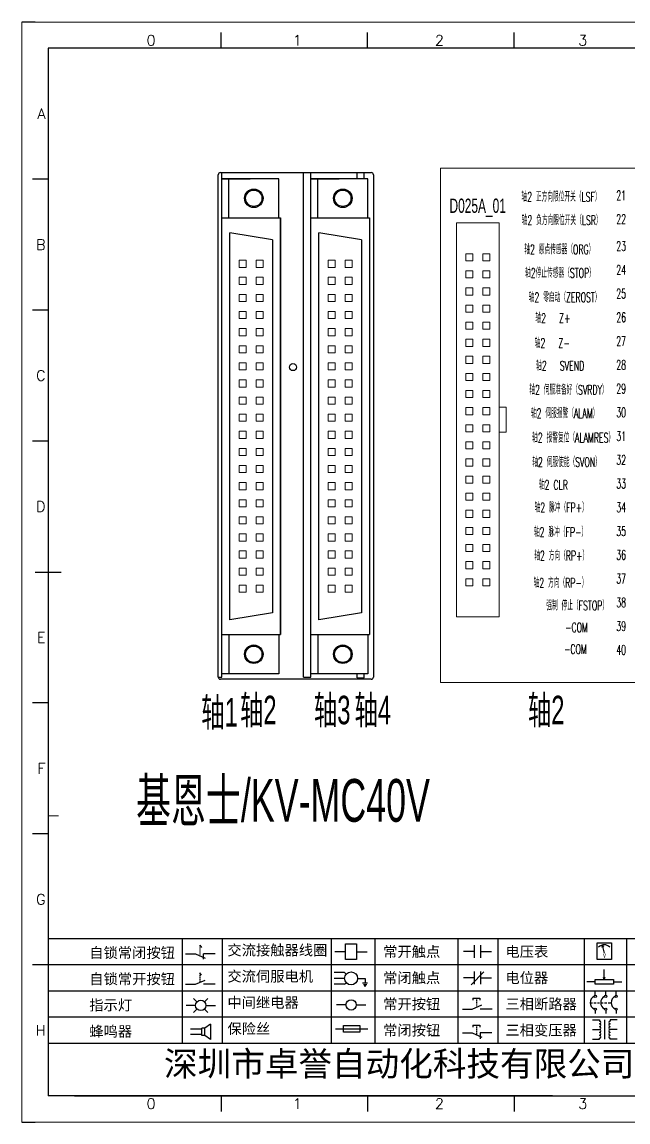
# Model space of a CAD drawing. Header units: millimetres. Extents: x 17734 to 28845, y 9358 to 11073.
# Drawn here: x 23331.7 to 23459.4, y 10083.5 to 10315 of the extents above; entities that cross this region are included whole.
import ezdxf
from ezdxf.enums import TextEntityAlignment as Align

# ---------------------------------------------------------------- set-up
doc = ezdxf.new("R2010")
doc.units = ezdxf.units.MM
doc.layers.add('1', color=3, linetype='Continuous', lineweight=20)
doc.layers.add('Dimension', color=3, linetype='Continuous', lineweight=13)
doc.layers.add('AE_BOR', color=1, linetype='Continuous')
doc.layers.add('Z_OM_GAIKEI', color=7, linetype='Continuous')
doc.styles.get("Standard").update_dxf_attribs({"font": ''})
doc.styles.add('WD', font='romans.shx', dxfattribs={"bigfont": 'gbcbig.shx'})
doc.styles.add('样式 8', font='arial.ttf')
doc.styles.add('汉字', font='')
doc.styles.get('Standard').set_extended_font_data('SimSun')
doc.styles.get('汉字').set_extended_font_data('新宋体')

# ---------------------------------------------------------------- blocks, each defined once
blk = doc.blocks.new('*U8')
at = {"linetype": 'ByBlock'}
for p, q in [((-1909.23, -780.45), (-1909.23, -780.67)), ((-1909.23, -780.45), (-1908.92, -780.84)), ((-1909.23, -780.84), (-1909.23, -781.05)), ((-1911.92, -782.07), (-1910.06, -782.07)), ((-1910.06, -782.07), (-1908.18, -782.88)), ((-1909.23, -781.23), (-1909.23, -781.44)), ((-1909.23, -781.61), (-1909.23, -781.83)), ((-1909.23, -782), (-1909.23, -782.21)), ((-1909.23, -782.38), (-1909.23, -782.43)), ((-1908.52, -783.07), (-1908.52, -782.07)), ((-1906.25, -782.07), (-1908.52, -782.07))]:
    blk.add_line(p, q, dxfattribs=at)
blk = doc.blocks.new('*U11')
at = {"linetype": 'ByBlock'}
for p, q in [((-1908.88, -791.17), (-1909.23, -790.71)), ((-1909.23, -790.71), (-1909.23, -790.92)), ((-1909.23, -791.09), (-1909.23, -791.31)), ((-1909.23, -791.48), (-1909.23, -791.69)), ((-1911.92, -792.89), (-1910.06, -792.89)), ((-1910.06, -792.89), (-1908.18, -792.08)), ((-1909.23, -791.86), (-1909.23, -792.08)), ((-1909.23, -792.25), (-1909.23, -792.47)), ((-1906.25, -792.89), (-1908.52, -792.89))]:
    blk.add_line(p, q, dxfattribs=at)
blk = doc.blocks.new('蜂鸣器')
at = {"linetype": 'ByBlock'}
for p, q in [((-1907.17, -795.53), (-1908.25, -796.26)), ((-1907.17, -795.53), (-1907.17, -798.41)), ((-1908.8, -796.48), (-1911.01, -796.48)), ((-1908.8, -797.46), (-1911.01, -797.46)), ((-1908.25, -796.26), (-1908.8, -796.26)), ((-1908.8, -797.68), (-1908.8, -796.26)), ((-1908.25, -797.68), (-1908.8, -797.68)), ((-1908.25, -797.68), (-1908.25, -796.26)), ((-1907.17, -798.41), (-1908.25, -797.68))]:
    blk.add_line(p, q, dxfattribs=at)
blk = doc.blocks.new('指示灯')
at = {"linetype": 'ByBlock'}
for p, q in [((-1854.25, -776.92), (-1856.06, -776.92)), ((-1854.62, -775.59), (-1853.97, -776.23)), ((-1851.9, -775.59), (-1852.54, -776.23)), ((-1852.26, -776.92), (-1850.45, -776.92)), ((-1854.62, -778.25), (-1853.97, -777.61)), ((-1851.9, -778.25), (-1852.54, -777.61))]:
    blk.add_line(p, q, dxfattribs=at)
blk.add_circle((-1853.26, -776.92), 0.992, dxfattribs=at)
blk = doc.blocks.new('交流接触器线圈')
at = {"linetype": 'ByBlock'}
for p, q in [((-1880.82, -781.77), (-1882.87, -781.77)), ((-1878.72, -781.77), (-1876.67, -781.77))]:
    blk.add_line(p, q, dxfattribs=at)
blk.add_lwpolyline([(-1880.82, -780.28), (-1878.72, -780.28), (-1878.72, -783.26), (-1880.82, -783.26)], close=True, dxfattribs=at)
blk = doc.blocks.new('交流伺服电机')
at = {"linetype": 'ByBlock'}
for p, q in [((-1880.97, -785.75), (-1882.94, -785.75)), ((-1880.97, -786.85), (-1882.94, -786.85)), ((-1880.97, -785.75), (-1880.65, -786.03)), ((-1878.49, -786.85), (-1877.07, -786.85)), ((-1877.07, -786.85), (-1877.07, -787.72)), ((-1880.97, -787.94), (-1882.94, -787.94)), ((-1880.97, -787.94), (-1880.65, -787.67)), ((-1877.54, -787.72), (-1876.59, -787.72)), ((-1877.38, -788.01), (-1876.75, -788.01)), ((-1877.23, -788.29), (-1876.9, -788.29))]:
    blk.add_line(p, q, dxfattribs=at)
blk.add_circle((-1879.73, -786.85), 1.24, dxfattribs=at)
blk = doc.blocks.new('中间继电器')
at = {"linetype": 'ByBlock'}
for p, q in [((-1880.72, -791.92), (-1882.54, -791.92)), ((-1878.74, -791.92), (-1876.92, -791.92))]:
    blk.add_line(p, q, dxfattribs=at)
blk.add_circle((-1879.73, -791.92), 0.992, dxfattribs=at)
blk = doc.blocks.new('保险丝')
at = {"linetype": 'ByBlock'}
blk.add_line((-1882.72, -796.49), (-1876.55, -796.49), dxfattribs=at)
blk.add_lwpolyline([(-1881.2, -795.86), (-1878.06, -795.86), (-1878.06, -797.12), (-1881.2, -797.12)], close=True, dxfattribs=at)
blk = doc.blocks.new('常开按钮')
at = {"linetype": 'ByBlock'}
for p, q in [((-1910.06, -787.73), (-1908.18, -786.93)), ((-1909.9, -785.68), (-1908.56, -785.68)), ((-1909.9, -785.68), (-1909.9, -786.07)), ((-1909.23, -785.68), (-1909.23, -785.89)), ((-1909.23, -786.06), (-1909.23, -786.28)), ((-1909.23, -786.45), (-1909.23, -786.67)), ((-1909.23, -786.84), (-1909.23, -787.05)), ((-1909.23, -787.22), (-1909.23, -787.38)), ((-1908.56, -785.68), (-1908.56, -786.07)), ((-1911.92, -787.73), (-1910.06, -787.73)), ((-1906.25, -787.73), (-1908.52, -787.73))]:
    blk.add_line(p, q, dxfattribs=at)
blk = doc.blocks.new('常开触点')
at = {"linetype": 'ByBlock'}
for p, q in [((-1853.82, -782.99), (-1853.82, -780.56)), ((-1852.6, -782.99), (-1852.6, -780.56)), ((-1853.82, -781.77), (-1855.88, -781.77)), ((-1852.6, -781.77), (-1850.55, -781.77))]:
    blk.add_line(p, q, dxfattribs=at)
blk = doc.blocks.new('常闭触点')
at = {"linetype": 'ByBlock'}
for p, q in [((-1853.82, -786.77), (-1855.88, -786.77)), ((-1852.01, -785.66), (-1854.43, -788.1)), ((-1853.82, -787.99), (-1853.82, -785.56)), ((-1852.6, -787.99), (-1852.6, -785.56)), ((-1852.6, -786.77), (-1850.55, -786.77))]:
    blk.add_line(p, q, dxfattribs=at)
blk = doc.blocks.new('常闭按钮')
at = {"linetype": 'ByBlock'}
for p, q in [((-1854.11, -790.83), (-1852.77, -790.83)), ((-1854.11, -790.83), (-1854.11, -791.22)), ((-1853.44, -790.83), (-1853.44, -791.04)), ((-1853.44, -791.21), (-1853.44, -791.43)), ((-1853.44, -791.6), (-1853.44, -791.82)), ((-1852.77, -790.83), (-1852.77, -791.22)), ((-1856.13, -792.28), (-1854.28, -792.28)), ((-1854.28, -792.28), (-1852.4, -793.09)), ((-1853.44, -791.99), (-1853.44, -792.2)), ((-1853.44, -792.37), (-1853.44, -792.53)), ((-1850.47, -792.28), (-1852.73, -792.28)), ((-1852.73, -792.28), (-1852.73, -793.43))]:
    blk.add_line(p, q, dxfattribs=at)
blk = doc.blocks.new('电压表')
at = {"linetype": 'ByBlock'}
for p, q in [((-1814.84, -780.75), (-1814.91, -781.13)), ((-1814.6, -781.05), (-1814.91, -781.13)), ((-1814.84, -780.75), (-1814.46, -782.26)), ((-1814.84, -780.75), (-1814.6, -781.05))]:
    blk.add_line(p, q, dxfattribs=at)
blk.add_lwpolyline([(-1815.84, -780.34), (-1813.07, -780.34), (-1813.07, -783.49), (-1815.84, -783.49)], close=True, dxfattribs=at)
blk.add_arc((-1814.46, -782.26), 1.56, 46.8313, 133.1687, dxfattribs=at)
at = {"linetype": 'ByBlock', "insert": (-1814.7, -782.39), "char_height": 0.75, "width": 0.6768, "attachment_point": 1}
blk.add_mtext('V', dxfattribs=at)
blk = doc.blocks.new('电位器')
at = {"linetype": 'ByBlock'}
for p, q in [((-1814.45, -787.3), (-1814.45, -785.39)), ((-1814.45, -787.3), (-1814.62, -786.96)), ((-1814.62, -786.96), (-1814.27, -786.96)), ((-1814.45, -787.3), (-1814.27, -786.96)), ((-1816.21, -787.75), (-1817.79, -787.75)), ((-1812.68, -787.75), (-1811.1, -787.75))]:
    blk.add_line(p, q, dxfattribs=at)
blk.add_lwpolyline([(-1816.21, -787.3), (-1812.68, -787.3), (-1812.68, -788.2), (-1816.21, -788.2)], close=True, dxfattribs=at)
blk = doc.blocks.new('三相断路器')
at = {"linetype": 'ByBlock'}
for p, q in [((-1816.17, -790.33), (-1816.17, -789.7)), ((-1814.17, -790.33), (-1814.17, -789.7)), ((-1812.18, -790.33), (-1812.18, -789.7)), ((-1817.14, -791.74), (-1816.72, -791.74)), ((-1816.45, -791.74), (-1816.03, -791.74)), ((-1816.17, -793.19), (-1816.17, -793.83)), ((-1815.76, -791.74), (-1815.34, -791.74)), ((-1815.07, -791.74), (-1814.65, -791.74)), ((-1814.38, -791.74), (-1813.96, -791.74)), ((-1814.17, -793.19), (-1814.17, -793.83)), ((-1813.69, -791.74), (-1813.27, -791.74)), ((-1812.18, -793.19), (-1812.18, -793.83))]:
    blk.add_line(p, q, dxfattribs=at)
for centre in [(-1816.17, -790.55), (-1814.17, -790.55), (-1812.18, -790.55), (-1816.17, -792.98), (-1814.17, -792.98), (-1812.18, -792.98)]:
    blk.add_circle(centre, 0.219, dxfattribs=at)
for centre in [(-1815.81, -791.74), (-1813.82, -791.74), (-1811.83, -791.74)]:
    blk.add_arc(centre, 1.32, 115.5791, 244.4209, dxfattribs=at)
blk = doc.blocks.new('三相变压器')
at = {"linetype": 'ByBlock'}
for p, q in [((-1816.69, -795.03), (-1815.37, -795.03)), ((-1815.37, -795.03), (-1815.37, -795.24)), ((-1814.34, -798.7), (-1814.34, -795.04)), ((-1812, -795.03), (-1813.32, -795.03)), ((-1813.32, -795.03), (-1813.32, -795.24)), ((-1816.69, -796.87), (-1815.37, -796.87)), ((-1812, -796.87), (-1813.32, -796.87)), ((-1816.69, -798.71), (-1815.37, -798.71)), ((-1815.37, -798.71), (-1815.37, -798.5)), ((-1813.32, -798.71), (-1813.32, -798.5)), ((-1812, -798.71), (-1813.32, -798.71))]:
    blk.add_line(p, q, dxfattribs=at)
for centre, start, end in [((-1815.37, -795.51), 270, 90), ((-1815.37, -796.06), 270, 90), ((-1813.32, -795.51), 90, 270), ((-1813.32, -796.06), 90, 270), ((-1815.37, -796.6), 270, 90), ((-1815.37, -797.14), 270, 90), ((-1815.37, -797.68), 270, 90), ((-1815.37, -798.23), 270, 90), ((-1813.32, -796.6), 90, 270), ((-1813.32, -797.14), 90, 270), ((-1813.32, -797.68), 90, 270), ((-1813.32, -798.23), 90, 270)]:
    blk.add_arc(centre, 0.271, start, end, dxfattribs=at)
blk = doc.blocks.new('电控横A4')
for p, q in [((292, -5), (5, -5)), ((5, -5), (5, -205)), ((10.03, -205), (289.53, -205))]:
    blk.add_line(p, q)
at = {"lineweight": 9, "ltscale": 0.1}
for p, q in [((5, -151.57), (7, -151.57)), ((101.34, -205), (130.8, -205))]:
    blk.add_line(p, q, dxfattribs=at)
at = {"linetype": 'ByBlock'}
for p, q in [((292, -175), (5, -175)), ((292, -180), (5, -180)), ((292, -185), (5, -185)), ((292, -190), (5, -190)), ((292, -195), (5, -195))]:
    blk.add_line(p, q, dxfattribs=at)
at = {"color": 0, "lineweight": -2}
for p, q in [((30.58, -175), (30.58, -195)), ((38.26, -175), (38.26, -195)), ((59.05, -175), (59.05, -195)), ((67.4, -175), (67.4, -195)), ((83.26, -175), (83.26, -195)), ((90.91, -175), (90.91, -195)), ((107.4, -175), (107.4, -195)), ((115.5, -175), (115.5, -195))]:
    blk.add_line(p, q, dxfattribs=at)
at = {"color": 0, "ltscale": 2}
blk.add_line((101.34, -205), (5, -205), dxfattribs=at)
at = {"layer": 'AE_BOR', "lineweight": 30}
for p, q in [((2.53, 0), (0, 0)), ((0, -210), (2.53, -210))]:
    blk.add_line(p, q, dxfattribs=at)
at = {"layer": 'AE_BOR', "color": 1, "lineweight": 15}
for p, q in [((0, 0), (297, 0)), ((0, -210), (0, 0)), ((297, -210), (0, -210))]:
    blk.add_line(p, q, dxfattribs=at)
at = {"layer": 'AE_BOR'}
for p, q in [((38.03, -5), (38.03, -2)), ((66.03, -5), (66.03, -2)), ((94.03, -5), (94.03, -2)), ((5, -30), (2, -30)), ((5, -55), (2, -55)), ((5, -80), (2, -80)), ((5, -130), (2, -130)), ((5, -155), (2, -155)), ((5, -180), (2, -180)), ((38.03, -205), (38.03, -208)), ((66.03, -205), (66.03, -208)), ((94.03, -205), (94.03, -208))]:
    blk.add_line(p, q, dxfattribs=at)
at = {"layer": 'AE_BOR', "color": 2, "lineweight": 30}
blk.add_line((2.5, -105), (7.5, -105), dxfattribs=at)
at = {"linetype": 'ByBlock'}
for name, p in [('*U8', (1943.19, 604.18)), ('交流接触器线圈', (1942.62, 604.27)), ('常开触点', (1940.27, 604.3)), ('电压表', (1925.71, 604.52)), ('*U11', (1943.19, 609.18)), ('交流伺服电机', (1942.62, 604.27)), ('常闭触点', (1940.27, 604.3)), ('电位器', (1925.71, 604.52)), ('指示灯', (1887.41, 589.18)), ('中间继电器', (1942.62, 604.27)), ('常开按钮', (1996.06, 599.3)), ('三相断路器', (1925.71, 604.52)), ('三相变压器', (1925.71, 604.52)), ('蜂鸣器', (1943.19, 604.18)), ('保险丝', (1942.62, 604.27)), ('常闭按钮', (1940.27, 599.3))]:
    blk.add_blockref(name, p, dxfattribs=at)
at = {"char_height": 2, "attachment_point": 1, "style": '汉字'}
for s, insert in [('{\\fKaiTi_GB2312|b0|i0|c134|p49;自锁常闭按钮}', (12.86, -176.69)), ('{\\fKaiTi_GB2312|b0|i0|c134|p49;交流接触器线圈}', (39.25, -176.19)), ('{\\fKaiTi_GB2312|b0|i0|c134|p49;常开触点}', (69.01, -176.48)), ('{\\fKaiTi_GB2312|b0|i0|c134|p49;电压表}', (92.37, -176.47)), ('{\\fKaiTi_GB2312|b0|i0|c134|p49;自锁常开按钮}', (12.86, -181.69)), ('{\\fKaiTi_GB2312|b0|i0|c134|p49;交流伺服电机}', (39.25, -181.19)), ('{\\fKaiTi_GB2312|b0|i0|c134|p49;常闭触点}', (69.01, -181.48)), ('{\\fKaiTi_GB2312|b0|i0|c134|p49;电位器}', (92.37, -181.47)), ('{\\fKaiTi_GB2312|b0|i0|c134|p49;指示灯}', (12.86, -186.69)), ('{\\fKaiTi_GB2312|b0|i0|c134|p49;中间继电器}', (39.25, -186.19)), ('{\\fKaiTi_GB2312|b0|i0|c134|p49;常开按钮}', (69.01, -186.48)), ('{\\fKaiTi_GB2312|b0|i0|c134|p49;三相断路器}', (92.37, -186.47)), ('{\\fKaiTi_GB2312|b0|i0|c134|p49;保险丝}', (39.25, -191.19)), ('{\\fKaiTi_GB2312|b0|i0|c134|p49;蜂鸣器}', (12.86, -191.69)), ('{\\fKaiTi_GB2312|b0|i0|c134|p49;常闭按钮}', (69.01, -191.48)), ('{\\fKaiTi_GB2312|b0|i0|c134|p49;三相变压器}', (92.37, -191.47))]:
    blk.add_mtext(s, dxfattribs=dict(at, insert=insert))
at = {"color": 0, "lineweight": -2, "insert": (27.14, -196.53), "char_height": 4.7064, "width": 96.1138, "attachment_point": 1}
blk.add_mtext('深圳市卓誉自动化科技有限公司', dxfattribs=at)
at = {"layer": 'AE_BOR', "style": 'WD'}
for s, p in [('0', (24.67, -4.5)), ('1', (52.6, -4.5)), ('2', (79.75, -4.5)), ('3', (107.15, -4.5)), ('0', (24.67, -207.5)), ('1', (52.6, -207.5)), ('2', (79.75, -207.5)), ('3', (107.15, -207.5))]:
    blk.add_text(s, height=2, dxfattribs=at).set_placement(p, align=Align.CENTER)
for s, p in [('A', (4.5, -17.5)), ('B', (4.5, -42.5)), ('C', (4.5, -67.5)), ('D', (4.5, -92.5)), ('E', (4.5, -117.5)), ('F', (4.5, -142.5)), ('G', (4.5, -167.5)), ('H', (4.5, -192.5))]:
    blk.add_text(s, height=2, dxfattribs=at).set_placement(p, align=Align.MIDDLE_RIGHT)

msp = doc.modelspace()

# ---------------------------------------------------------------- linework, layer by layer
at = {"lineweight": 0}
for points in [[(23423.235, 10189.809), (23423.235, 10272.759), (23432.235, 10272.759), (23432.235, 10189.809)], [(23426.685, 10264.734), (23425.185, 10264.734), (23425.185, 10266.234), (23426.685, 10266.234)], [(23430.285, 10264.734), (23428.785, 10264.734), (23428.785, 10266.234), (23430.285, 10266.234)], [(23377.438, 10264.863), (23378.938, 10264.863), (23378.938, 10263.363), (23377.438, 10263.363)], [(23381.038, 10264.863), (23382.538, 10264.863), (23382.538, 10263.363), (23381.038, 10263.363)], [(23396.188, 10264.863), (23397.688, 10264.863), (23397.688, 10263.363), (23396.188, 10263.363)], [(23399.788, 10264.863), (23401.288, 10264.863), (23401.288, 10263.363), (23399.788, 10263.363)], [(23377.438, 10261.263), (23378.938, 10261.263), (23378.938, 10259.763), (23377.438, 10259.763)], [(23381.038, 10261.263), (23382.538, 10261.263), (23382.538, 10259.763), (23381.038, 10259.763)], [(23396.188, 10261.263), (23397.688, 10261.263), (23397.688, 10259.763), (23396.188, 10259.763)], [(23399.788, 10261.263), (23401.288, 10261.263), (23401.288, 10259.763), (23399.788, 10259.763)], [(23426.685, 10261.134), (23425.185, 10261.134), (23425.185, 10262.634), (23426.685, 10262.634)], [(23430.285, 10261.134), (23428.785, 10261.134), (23428.785, 10262.634), (23430.285, 10262.634)], [(23426.685, 10257.534), (23425.185, 10257.534), (23425.185, 10259.034), (23426.685, 10259.034)], [(23430.285, 10257.534), (23428.785, 10257.534), (23428.785, 10259.034), (23430.285, 10259.034)], [(23377.438, 10257.663), (23378.938, 10257.663), (23378.938, 10256.163), (23377.438, 10256.163)], [(23381.038, 10257.663), (23382.538, 10257.663), (23382.538, 10256.163), (23381.038, 10256.163)], [(23396.188, 10257.663), (23397.688, 10257.663), (23397.688, 10256.163), (23396.188, 10256.163)], [(23399.788, 10257.663), (23401.288, 10257.663), (23401.288, 10256.163), (23399.788, 10256.163)], [(23426.685, 10253.934), (23425.185, 10253.934), (23425.185, 10255.434), (23426.685, 10255.434)], [(23430.285, 10253.934), (23428.785, 10253.934), (23428.785, 10255.434), (23430.285, 10255.434)], [(23377.438, 10254.063), (23378.938, 10254.063), (23378.938, 10252.563), (23377.438, 10252.563)], [(23381.038, 10254.063), (23382.538, 10254.063), (23382.538, 10252.563), (23381.038, 10252.563)], [(23396.188, 10254.063), (23397.688, 10254.063), (23397.688, 10252.563), (23396.188, 10252.563)], [(23399.788, 10254.063), (23401.288, 10254.063), (23401.288, 10252.563), (23399.788, 10252.563)], [(23377.438, 10250.463), (23378.938, 10250.463), (23378.938, 10248.963), (23377.438, 10248.963)], [(23381.038, 10250.463), (23382.538, 10250.463), (23382.538, 10248.963), (23381.038, 10248.963)], [(23396.188, 10250.463), (23397.688, 10250.463), (23397.688, 10248.963), (23396.188, 10248.963)], [(23399.788, 10250.463), (23401.288, 10250.463), (23401.288, 10248.963), (23399.788, 10248.963)], [(23426.685, 10250.334), (23425.185, 10250.334), (23425.185, 10251.834), (23426.685, 10251.834)], [(23430.285, 10250.334), (23428.785, 10250.334), (23428.785, 10251.834), (23430.285, 10251.834)], [(23426.685, 10246.734), (23425.185, 10246.734), (23425.185, 10248.234), (23426.685, 10248.234)], [(23430.285, 10246.734), (23428.785, 10246.734), (23428.785, 10248.234), (23430.285, 10248.234)], [(23377.438, 10246.863), (23378.938, 10246.863), (23378.938, 10245.363), (23377.438, 10245.363)], [(23381.038, 10246.863), (23382.538, 10246.863), (23382.538, 10245.363), (23381.038, 10245.363)], [(23396.188, 10246.863), (23397.688, 10246.863), (23397.688, 10245.363), (23396.188, 10245.363)], [(23399.788, 10246.863), (23401.288, 10246.863), (23401.288, 10245.363), (23399.788, 10245.363)], [(23377.438, 10243.263), (23378.938, 10243.263), (23378.938, 10241.763), (23377.438, 10241.763)], [(23381.038, 10243.263), (23382.538, 10243.263), (23382.538, 10241.763), (23381.038, 10241.763)], [(23396.188, 10243.263), (23397.688, 10243.263), (23397.688, 10241.763), (23396.188, 10241.763)], [(23399.788, 10243.263), (23401.288, 10243.263), (23401.288, 10241.763), (23399.788, 10241.763)], [(23426.685, 10243.134), (23425.185, 10243.134), (23425.185, 10244.634), (23426.685, 10244.634)], [(23430.285, 10243.134), (23428.785, 10243.134), (23428.785, 10244.634), (23430.285, 10244.634)], [(23426.685, 10239.534), (23425.185, 10239.534), (23425.185, 10241.034), (23426.685, 10241.034)], [(23430.285, 10239.534), (23428.785, 10239.534), (23428.785, 10241.034), (23430.285, 10241.034)], [(23377.438, 10239.663), (23378.938, 10239.663), (23378.938, 10238.163), (23377.438, 10238.163)], [(23381.038, 10239.663), (23382.538, 10239.663), (23382.538, 10238.163), (23381.038, 10238.163)], [(23396.188, 10239.663), (23397.688, 10239.663), (23397.688, 10238.163), (23396.188, 10238.163)], [(23399.788, 10239.663), (23401.288, 10239.663), (23401.288, 10238.163), (23399.788, 10238.163)], [(23377.438, 10236.063), (23378.938, 10236.063), (23378.938, 10234.563), (23377.438, 10234.563)], [(23381.038, 10236.063), (23382.538, 10236.063), (23382.538, 10234.563), (23381.038, 10234.563)], [(23396.188, 10236.063), (23397.688, 10236.063), (23397.688, 10234.563), (23396.188, 10234.563)], [(23399.788, 10236.063), (23401.288, 10236.063), (23401.288, 10234.563), (23399.788, 10234.563)], [(23426.685, 10235.934), (23425.185, 10235.934), (23425.185, 10237.434), (23426.685, 10237.434)], [(23430.285, 10235.934), (23428.785, 10235.934), (23428.785, 10237.434), (23430.285, 10237.434)], [(23426.685, 10232.334), (23425.185, 10232.334), (23425.185, 10233.834), (23426.685, 10233.834)], [(23430.285, 10232.334), (23428.785, 10232.334), (23428.785, 10233.834), (23430.285, 10233.834)], [(23433.735, 10228.659), (23432.235, 10228.659), (23432.235, 10233.909), (23433.735, 10233.909)], [(23377.438, 10232.463), (23378.938, 10232.463), (23378.938, 10230.963), (23377.438, 10230.963)], [(23381.038, 10232.463), (23382.538, 10232.463), (23382.538, 10230.963), (23381.038, 10230.963)], [(23396.188, 10232.463), (23397.688, 10232.463), (23397.688, 10230.963), (23396.188, 10230.963)], [(23399.788, 10232.463), (23401.288, 10232.463), (23401.288, 10230.963), (23399.788, 10230.963)], [(23377.438, 10228.863), (23378.938, 10228.863), (23378.938, 10227.363), (23377.438, 10227.363)], [(23381.038, 10228.863), (23382.538, 10228.863), (23382.538, 10227.363), (23381.038, 10227.363)], [(23396.188, 10228.863), (23397.688, 10228.863), (23397.688, 10227.363), (23396.188, 10227.363)], [(23399.788, 10228.863), (23401.288, 10228.863), (23401.288, 10227.363), (23399.788, 10227.363)], [(23426.685, 10228.734), (23425.185, 10228.734), (23425.185, 10230.234), (23426.685, 10230.234)], [(23430.285, 10228.734), (23428.785, 10228.734), (23428.785, 10230.234), (23430.285, 10230.234)], [(23426.685, 10225.134), (23425.185, 10225.134), (23425.185, 10226.634), (23426.685, 10226.634)], [(23430.285, 10225.134), (23428.785, 10225.134), (23428.785, 10226.634), (23430.285, 10226.634)], [(23377.438, 10225.263), (23378.938, 10225.263), (23378.938, 10223.763), (23377.438, 10223.763)], [(23381.038, 10225.263), (23382.538, 10225.263), (23382.538, 10223.763), (23381.038, 10223.763)], [(23396.188, 10225.263), (23397.688, 10225.263), (23397.688, 10223.763), (23396.188, 10223.763)], [(23399.788, 10225.263), (23401.288, 10225.263), (23401.288, 10223.763), (23399.788, 10223.763)], [(23426.685, 10221.534), (23425.185, 10221.534), (23425.185, 10223.034), (23426.685, 10223.034)], [(23430.285, 10221.534), (23428.785, 10221.534), (23428.785, 10223.034), (23430.285, 10223.034)], [(23377.438, 10221.663), (23378.938, 10221.663), (23378.938, 10220.163), (23377.438, 10220.163)], [(23381.038, 10221.663), (23382.538, 10221.663), (23382.538, 10220.163), (23381.038, 10220.163)], [(23396.188, 10221.663), (23397.688, 10221.663), (23397.688, 10220.163), (23396.188, 10220.163)], [(23399.788, 10221.663), (23401.288, 10221.663), (23401.288, 10220.163), (23399.788, 10220.163)], [(23377.438, 10218.063), (23378.938, 10218.063), (23378.938, 10216.563), (23377.438, 10216.563)], [(23381.038, 10218.063), (23382.538, 10218.063), (23382.538, 10216.563), (23381.038, 10216.563)], [(23396.188, 10218.063), (23397.688, 10218.063), (23397.688, 10216.563), (23396.188, 10216.563)], [(23399.788, 10218.063), (23401.288, 10218.063), (23401.288, 10216.563), (23399.788, 10216.563)], [(23426.685, 10217.934), (23425.185, 10217.934), (23425.185, 10219.434), (23426.685, 10219.434)], [(23430.285, 10217.934), (23428.785, 10217.934), (23428.785, 10219.434), (23430.285, 10219.434)], [(23426.685, 10214.334), (23425.185, 10214.334), (23425.185, 10215.834), (23426.685, 10215.834)], [(23430.285, 10214.334), (23428.785, 10214.334), (23428.785, 10215.834), (23430.285, 10215.834)], [(23377.438, 10214.463), (23378.938, 10214.463), (23378.938, 10212.963), (23377.438, 10212.963)], [(23381.038, 10214.463), (23382.538, 10214.463), (23382.538, 10212.963), (23381.038, 10212.963)], [(23396.188, 10214.463), (23397.688, 10214.463), (23397.688, 10212.963), (23396.188, 10212.963)], [(23399.788, 10214.463), (23401.288, 10214.463), (23401.288, 10212.963), (23399.788, 10212.963)], [(23377.438, 10210.863), (23378.938, 10210.863), (23378.938, 10209.363), (23377.438, 10209.363)], [(23381.038, 10210.863), (23382.538, 10210.863), (23382.538, 10209.363), (23381.038, 10209.363)], [(23396.188, 10210.863), (23397.688, 10210.863), (23397.688, 10209.363), (23396.188, 10209.363)], [(23399.788, 10210.863), (23401.288, 10210.863), (23401.288, 10209.363), (23399.788, 10209.363)], [(23426.685, 10210.734), (23425.185, 10210.734), (23425.185, 10212.234), (23426.685, 10212.234)], [(23430.285, 10210.734), (23428.785, 10210.734), (23428.785, 10212.234), (23430.285, 10212.234)], [(23426.685, 10207.134), (23425.185, 10207.134), (23425.185, 10208.634), (23426.685, 10208.634)], [(23430.285, 10207.134), (23428.785, 10207.134), (23428.785, 10208.634), (23430.285, 10208.634)], [(23377.438, 10207.263), (23378.938, 10207.263), (23378.938, 10205.763), (23377.438, 10205.763)], [(23381.038, 10207.263), (23382.538, 10207.263), (23382.538, 10205.763), (23381.038, 10205.763)], [(23396.188, 10207.263), (23397.688, 10207.263), (23397.688, 10205.763), (23396.188, 10205.763)], [(23399.788, 10207.263), (23401.288, 10207.263), (23401.288, 10205.763), (23399.788, 10205.763)], [(23377.438, 10203.663), (23378.938, 10203.663), (23378.938, 10202.163), (23377.438, 10202.163)], [(23381.038, 10203.663), (23382.538, 10203.663), (23382.538, 10202.163), (23381.038, 10202.163)], [(23396.188, 10203.663), (23397.688, 10203.663), (23397.688, 10202.163), (23396.188, 10202.163)], [(23399.788, 10203.663), (23401.288, 10203.663), (23401.288, 10202.163), (23399.788, 10202.163)], [(23426.685, 10203.534), (23425.185, 10203.534), (23425.185, 10205.034), (23426.685, 10205.034)], [(23430.285, 10203.534), (23428.785, 10203.534), (23428.785, 10205.034), (23430.285, 10205.034)], [(23426.685, 10199.934), (23425.185, 10199.934), (23425.185, 10201.434), (23426.685, 10201.434)], [(23430.285, 10199.934), (23428.785, 10199.934), (23428.785, 10201.434), (23430.285, 10201.434)], [(23377.438, 10200.063), (23378.938, 10200.063), (23378.938, 10198.563), (23377.438, 10198.563)], [(23381.038, 10200.063), (23382.538, 10200.063), (23382.538, 10198.563), (23381.038, 10198.563)], [(23396.188, 10200.063), (23397.688, 10200.063), (23397.688, 10198.563), (23396.188, 10198.563)], [(23399.788, 10200.063), (23401.288, 10200.063), (23401.288, 10198.563), (23399.788, 10198.563)], [(23377.438, 10196.463), (23378.938, 10196.463), (23378.938, 10194.963), (23377.438, 10194.963)], [(23381.038, 10196.463), (23382.538, 10196.463), (23382.538, 10194.963), (23381.038, 10194.963)], [(23396.188, 10196.463), (23397.688, 10196.463), (23397.688, 10194.963), (23396.188, 10194.963)], [(23399.788, 10196.463), (23401.288, 10196.463), (23401.288, 10194.963), (23399.788, 10194.963)], [(23426.685, 10196.334), (23425.185, 10196.334), (23425.185, 10197.834), (23426.685, 10197.834)], [(23430.285, 10196.334), (23428.785, 10196.334), (23428.785, 10197.834), (23430.285, 10197.834)]]:
    msp.add_lwpolyline(points, close=True, dxfattribs=at)
at = {"layer": '1', "color": 0, "linetype": 'Continuous', "lineweight": 13}
msp.add_lwpolyline([(23468.695, 10284.251), (23419.846, 10284.251), (23419.846, 10176.015), (23468.695, 10176.015)], close=True, dxfattribs=at)
at = {"layer": 'Z_OM_GAIKEI'}
for p, q in [((23373.051, 10177.115), (23373.051, 10282.865)), ((23373.501, 10283.315), (23405.301, 10283.315)), ((23373.801, 10177.115), (23373.801, 10283.315)), ((23391.051, 10177.115), (23391.051, 10283.315)), ((23392.551, 10177.115), (23392.551, 10283.315)), ((23402.301, 10282.023), (23402.301, 10283.315)), ((23403.801, 10282.023), (23403.801, 10283.315)), ((23405.751, 10282.865), (23405.751, 10177.115)), ((23385.8, 10282.023), (23373.801, 10282.023)), ((23373.801, 10282.023), (23379.801, 10282.023)), ((23373.801, 10177.803), (23373.801, 10282.023)), ((23375.3, 10273.773), (23375.3, 10282.023)), ((23385.8, 10273.773), (23385.8, 10282.023)), ((23404.55, 10282.023), (23392.551, 10282.023)), ((23392.551, 10282.023), (23398.551, 10282.023)), ((23392.551, 10177.803), (23392.551, 10282.023)), ((23394.05, 10273.773), (23394.05, 10282.023)), ((23404.55, 10273.773), (23404.55, 10282.023)), ((23373.801, 10273.773), (23386.176, 10273.773)), ((23373.801, 10273.773), (23386.176, 10273.773)), ((23386.176, 10186.053), (23386.176, 10273.773)), ((23386.176, 10273.773), (23386.176, 10186.053)), ((23392.551, 10273.773), (23404.926, 10273.773)), ((23392.551, 10273.773), (23404.926, 10273.773)), ((23404.926, 10273.773), (23404.926, 10186.053)), ((23384.488, 10269.153), (23375.488, 10270.653)), ((23375.488, 10189.172), (23375.488, 10270.653)), ((23403.238, 10269.153), (23394.238, 10270.653)), ((23394.238, 10189.172), (23394.238, 10270.653)), ((23384.488, 10269.153), (23384.488, 10190.672)), ((23403.238, 10269.153), (23403.238, 10190.672)), ((23384.488, 10190.672), (23375.488, 10189.172)), ((23403.238, 10190.672), (23394.238, 10189.172)), ((23373.801, 10186.053), (23386.176, 10186.053)), ((23375.3, 10186.053), (23375.3, 10177.803)), ((23385.8, 10186.053), (23385.8, 10177.803)), ((23392.551, 10186.053), (23404.926, 10186.053)), ((23394.05, 10186.053), (23394.05, 10177.803)), ((23404.55, 10186.053), (23404.55, 10177.803)), ((23373.051, 10177.115), (23373.801, 10177.115)), ((23405.301, 10176.665), (23373.501, 10176.665)), ((23385.8, 10177.803), (23373.801, 10177.803)), ((23391.051, 10177.115), (23392.551, 10177.115)), ((23404.55, 10177.803), (23392.551, 10177.803)), ((23402.301, 10176.965), (23402.301, 10177.803)), ((23402.301, 10176.965), (23403.801, 10176.965)), ((23403.801, 10176.965), (23403.801, 10177.803))]:
    msp.add_line(p, q, dxfattribs=at)
for centre, radius in [((23380.55, 10277.898), 1.95), ((23399.3, 10277.898), 1.95), ((23380.55, 10277.898), 1.725), ((23399.3, 10277.898), 1.725), ((23388.801, 10242.365), 0.75), ((23380.55, 10181.928), 1.95), ((23380.55, 10181.928), 1.725), ((23399.3, 10181.928), 1.95), ((23399.3, 10181.928), 1.725)]:
    msp.add_circle(centre, radius, dxfattribs=at)
for centre, start, end in [((23373.501, 10282.865), 90, 180.00001), ((23405.301, 10282.865), 0, 90), ((23373.501, 10177.115), 180.00001, 270), ((23405.301, 10177.115), 270, 0)]:
    msp.add_arc(centre, 0.45, start, end, dxfattribs=at)

# ---------------------------------------------------------------- block references
at = {"xscale": 1.1025, "yscale": 1.1025, "zscale": 1.1025}
msp.add_blockref('电控横A4', (23331.716, 10315.001), dxfattribs=at)

# ---------------------------------------------------------------- texts
at = {"lineweight": 0, "style": 'WD', "width": 0.6}
for s, p in [('轴2 正方向限位开关（LSF）', (23445.269, 10278.389)), ('21', (23457.939, 10278.519)), ('轴2 负方向限位开关（LSR）', (23445.407, 10273.455)), ('22', (23457.939, 10273.519)), ('轴2 原点传感器（ORG）', (23444.91, 10267.309)), ('23', (23457.939, 10267.834)), ('24', (23457.939, 10262.834)), ('轴2停止传感器（STOP）', (23445.048, 10262.353)), ('轴2 零启动（ZEROST）', (23446.03, 10257.224)), ('25', (23457.939, 10257.834)), ('轴2   Z+', (23443.554, 10252.83)), ('26', (23457.939, 10252.834)), ('轴2   Z-', (23443.416, 10247.589)), ('27', (23457.939, 10247.834)), ('轴2   SVEND', (23445.089, 10242.821)), ('28', (23457.939, 10242.834)), ('轴2 伺服准备好（SVRDY）', (23446.837, 10237.767)), ('29', (23457.939, 10237.834)), ('轴2 伺服报警（ALAM）', (23446.039, 10232.811)), ('30', (23457.939, 10232.834)), ('轴2 报警复位（ALAMRES）', (23447.822, 10227.682)), ('31', (23457.939, 10227.834)), ('轴2 伺服使能（SVON）', (23446.433, 10222.539)), ('32', (23457.939, 10222.834)), ('轴2 CLR', (23443.666, 10217.748)), ('33', (23457.939, 10217.834)), ('轴2 脉冲（FP+）', (23445.304, 10212.979)), ('34', (23457.939, 10212.834)), ('轴2 脉冲（FP-）', (23445.166, 10207.814)), ('35', (23457.939, 10207.834)), ('轴2 方向（RP+）', (23445.304, 10202.858)), ('36', (23457.939, 10202.834)), ('37', (23457.939, 10197.834)), ('轴2 方向（RP-）', (23445.166, 10197.131)), ('强制 停止（FSTOP）', (23448.669, 10192.362)), ('38', (23457.939, 10192.834)), ('-COM', (23448.531, 10187.571)), ('39', (23457.939, 10187.834)), ('-COM', (23448.298, 10182.992)), ('40', (23457.939, 10182.834))]:
    msp.add_text(s, height=2, dxfattribs=at).set_placement(p, align=Align.MIDDLE)
at = {"layer": 'Dimension', "lineweight": 0, "style": '样式 8', "width": 0.6}
for s, height, p in [('D025A_01', 3, (23421.774, 10274.83)), ('轴1', 6, (23369.476, 10166.7)), ('轴2', 6, (23377.645, 10167.191)), ('轴3', 6, (23393.212, 10167.191)), ('轴4', 6, (23401.77, 10167.191)), ('轴2', 6, (23438.292, 10167.191)), ('基恩士/KV-MC40V ', 9, (23355.733, 10146.666))]:
    msp.add_text(s, height=height, dxfattribs=at).set_placement(p)

doc.saveas('drawing.dxf')
